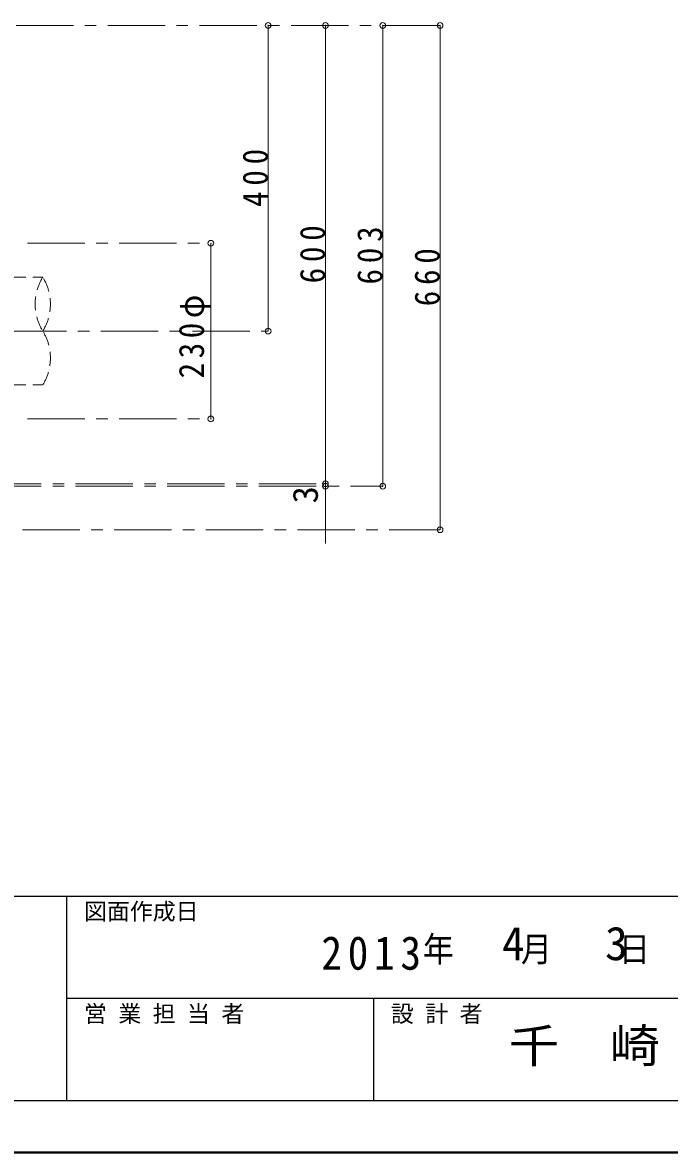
# Model space of a CAD drawing. Units: millimetres at full size, sheet at 1:15. Extents: x -3171 to 2904, y -2098 to 2117.
# Drawn here: x -275 to 572, y -2098 to -619 of the extents above; entities that cross this region are included whole.
import ezdxf
from ezdxf.enums import TextEntityAlignment as Align

# ---------------------------------------------------------------- set-up
doc = ezdxf.new("R2010")
doc.units = ezdxf.units.MM
doc.header["$LTSCALE"] = 15
doc.header["$PDMODE"] = 32
doc.header["$PDSIZE"] = 7.5
doc.linetypes.add('CHAIN1', pattern=[8, 5, -1, 1, -1])
doc.linetypes.add('DASHED1', pattern=[1.8, 1.2, -0.6])
doc.layers.add('0-6_補助線', color=4, linetype='Continuous', lineweight=9)
doc.styles.add('ＭＳ ゴシック', font='')
doc.styles.get('ＭＳ ゴシック').set_extended_font_data('MS Gothic')

msp = doc.modelspace()

# ---------------------------------------------------------------- linework, layer by layer
at = {"layer": '0-6_補助線', "linetype": 'CHAIN1'}
for p, q in [((-763.38, -622.95), (271.62, -622.95)), ((-268.38, -907.95), (-28.38, -907.95)), ((-1012.38, -1022.95), (46.62, -1022.95)), ((-268.38, -1137.95), (-28.38, -1137.95)), ((-925.38, -1222.95), (121.62, -1222.95)), ((-925.38, -1225.95), (196.62, -1225.95)), ((-874.98, -1282.95), (271.62, -1282.95))]:
    msp.add_line(p, q, dxfattribs=at)
at = {"layer": '0-6_補助線'}
for p, q in [((46.62, -622.95), (46.62, -1022.95)), ((121.62, -1222.95), (121.62, -622.95)), ((196.62, -622.95), (196.62, -1225.95)), ((271.62, -1282.95), (271.62, -622.95)), ((-28.38, -907.95), (-28.38, -1137.95)), ((121.62, -1300.95), (121.62, -1222.95))]:
    msp.add_line(p, q, dxfattribs=at)
at = {"layer": '0-6_補助線', "linetype": 'DASHED1'}
for p, q in [((-855.38, -952.45), (-248.38, -952.45)), ((-855.38, -1093.45), (-248.38, -1093.45))]:
    msp.add_line(p, q, dxfattribs=at)
at = {"layer": '0-6_補助線', "color": 6, "lineweight": 25}
for p, q in [((-3103.38, -1762.6), (2836.62, -1762.6)), ((-216.95, -2030.45), (-216.95, -1762.6)), ((2836.62, -1896.53), (-216.95, -1896.53)), ((184.83, -2030.45), (184.83, -1896.53)), ((2836.62, -2030.45), (-3103.38, -2030.45))]:
    msp.add_line(p, q, dxfattribs=at)
at = {"layer": '0-6_補助線', "color": 1, "lineweight": 40}
msp.add_line((2904.12, -2097.95), (-3170.88, -2097.95), dxfattribs=at)
at = {"layer": '0-6_補助線', "linetype": 'DASHED1'}
for centre, start, end in [((-191.25, -987.7), 148.324, 211.676), ((-305.51, -987.7), 328.324, 31.676), ((-305.51, -1058.2), 328.324, 31.676)]:
    msp.add_arc(centre, 67.13, start, end, dxfattribs=at)
at = {"layer": '0-6_補助線'}
for p in [(46.62, -622.95), (121.62, -622.95), (196.62, -622.95), (271.62, -622.95), (-28.38, -907.95), (46.62, -1022.95), (-28.38, -1137.95), (121.62, -1222.95), (121.62, -1225.95), (196.62, -1225.95), (271.62, -1282.95)]:
    msp.add_point(p, dxfattribs=at)

# ---------------------------------------------------------------- texts
at = {"layer": '0-6_補助線', "color": 7, "style": 'ＭＳ ゴシック'}
msp.add_text('3', height=32.99, rotation=90, dxfattribs=at).set_placement((121.62, -1248.45), align=Align.BOTTOM_LEFT)
for s, height, p in [('図面作成日', 21.99, (-194.45, -1800.1)), ('4', 43.99, (352.62, -1859.56)), ('3', 43.99, (487.62, -1859.56)), ('営 業 担 当 者', 21.99, (-194.45, -1934.03)), ('設 計 者', 21.99, (207.33, -1934.03))]:
    msp.add_text(s, height=height, dxfattribs=at).set_placement(p, align=Align.BOTTOM_LEFT)
at = {"layer": '0-6_補助線', "color": 7, "style": 'ＭＳ ゴシック', "width": 1.1}
msp.add_text('千\u3000崎', height=43.99, dxfattribs=at).set_placement((361.62, -1993.49), align=Align.BOTTOM_LEFT)
at = {"layer": '0-6_補助線', "color": 7, "char_height": 32.99, "attachment_point": 7, "rotation": 90, "style": 'ＭＳ ゴシック'}
for s, insert in [('\\T1.38;\\W0.9;400', (46.62, -860.45)), ('\\T1.38;\\W0.9;600', (121.62, -960.45)), ('\\T1.38;\\W0.9;603', (196.62, -961.95)), ('\\T1.38;\\W0.9;660', (271.62, -990.45)), ('\\T1.3;\\W0.9;230φ', (-28.38, -1084.83))]:
    msp.add_mtext(s, dxfattribs=dict(at, insert=insert))
at = {"layer": '0-6_補助線', "color": 7, "attachment_point": 7, "style": 'ＭＳ ゴシック'}
for s, insert, char_height in [('\\T1.28;\\W0.9;2013', (116.37, -1859.56), 43.99), ('\\T1.27;\\W0.9;年\\~\\~\\~月\\~\\~\\~日', (249.12, -1852.06), 32.99)]:
    msp.add_mtext(s, dxfattribs=dict(at, insert=insert, char_height=char_height))

doc.saveas('drawing.dxf')
